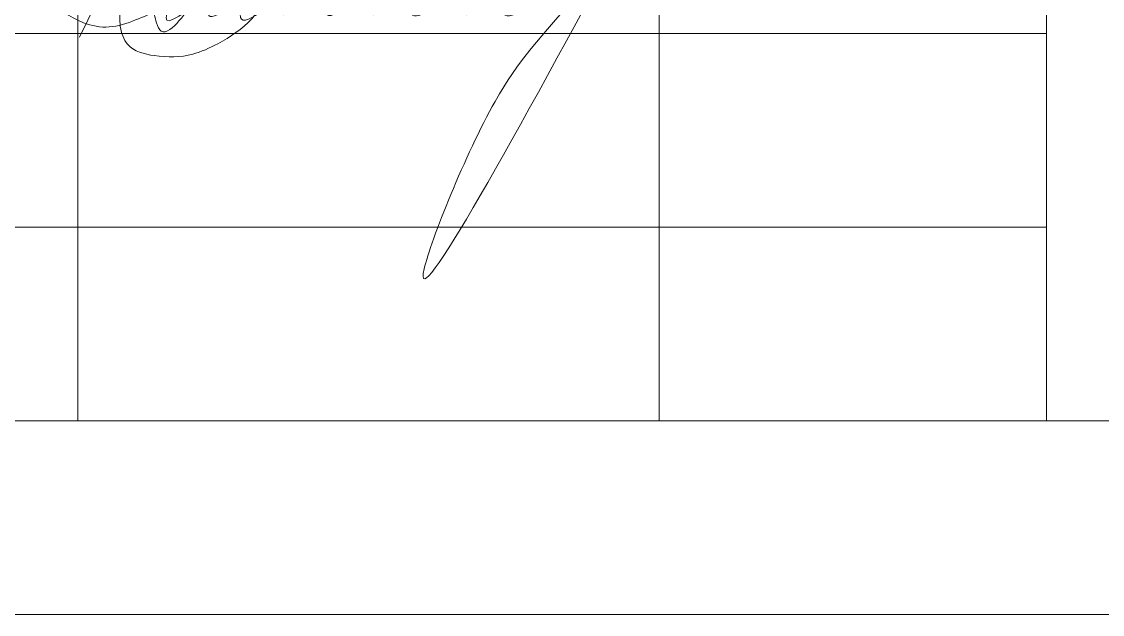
# Model space of a CAD drawing. Header units: millimetres. Extents: x 1982 to 10001982, y -1005230 to 4320529.
# Drawn here: x 2637627 to 2640416, y 1190781 to 1192312 of the extents above; entities that cross this region are included whole.
import ezdxf

# ---------------------------------------------------------------- set-up
doc = ezdxf.new("R2010")
doc.units = ezdxf.units.MM
doc.layers.add('Level 63', color=7, linetype='Continuous', lineweight=0)

msp = doc.modelspace()

# ---------------------------------------------------------------- linework, layer by layer
at = {"color": 5, "linetype": 'Continuous', "lineweight": 0}
msp.add_spline([(2637776.007, 1192272.063), (2637878.672, 1192506.881), (2637903.855, 1192600.867), (2637903.855, 1192654.071), (2637872.628, 1192685.298), (2637823.348, 1192685.298), (2637746.001, 1192640.642), (2637691.249, 1192570.854), (2637676.797, 1192530.466), (2637676.797, 1192461.849), (2637693.845, 1192398.227), (2637736.682, 1192337.529), (2637785.944, 1192309.088), (2637852.706, 1192297.945), (2637920.758, 1192316.179), (2637979.235, 1192342.775), (2638019.342, 1192373.775), (2638090.705, 1192497.381), (2638156.899, 1192633.444), (2638210.625, 1192743.872), (2638266.854, 1192841.264), (2638304.068, 1192893.425), (2638321.432, 1192898.078), (2638328.125, 1192873.097), (2638317.113, 1192832), (2638284.64, 1192787.16), (2638093.413, 1192418.729), (2638032.645, 1192313.476), (2637987.131, 1192287.198), (2637974.958, 1192308.283), (2637969.304, 1192329.382), (2637961.812, 1192404.852), (2637994.936, 1192528.471), (2638089.778, 1192735.165), (2638188.04, 1192905.36), (2638090.986, 1192708.047), (2638154.129, 1192763.64), (2638025.357, 1192540.6), (2638126.107, 1192671.124), (2638200.278, 1192713.947), (2638256.524, 1192698.876), (2638283.322, 1192638.747), (2638291.233, 1192541.827), (2638220.454, 1192319.007), (2638132.686, 1192254.718), (2638068.127, 1192227.785), (2637968.922, 1192224.032), (2637900.144, 1192253.194), (2637887.629, 1192274.87), (2637880.073, 1192325.485), (2637893.841, 1192376.867), (2637969.556, 1192404.451), (2638122.459, 1192541.425), (2638006.965, 1192314.196), (2638066.423, 1192348.524), (2638220.66, 1192502.762), (2638232.779, 1192547.991), (2638107.612, 1192331.195), (2638240.577, 1192432.18), (2638308.935, 1192555.09), (2638191.58, 1192322.062), (2638353.447, 1192449.659), (2638411.905, 1192555.09), (2638288.699, 1192337.512), (2638454.809, 1192443.519), (2638521.288, 1192555.09), (2638411.494, 1192335.239), (2638581.367, 1192471.734), (2638628.878, 1192555.09), (2638527.261, 1192338.439), (2638724.853, 1192530.481), (2638729.723, 1192542.696), (2638631.255, 1192350.388), (2638875.413, 1192577.349), (2638878.078, 1192587.295), (2638753.995, 1192346.834), (2638973.065, 1192577.441), (2638973.065, 1192606.386), (2638863.856, 1192358.549), (2639164.111, 1192583.405), (2639508.17, 1193076.483), (2639643.125, 1193367.003), (2638665.625, 1191673.923), (2638848.737, 1192105.904), (2639073.472, 1192396.496), (2639226.614, 1192549.638), (2639170.997, 1192453.306), (2638900.932, 1192420.936), (2639343.631, 1192463.5)], degree=3, dxfattribs=at)
at = {"layer": 'Level 63', "color": 7, "linetype": 'Continuous', "lineweight": 13}
for p, q in [((2637771.797, 1196781.247), (2637771.797, 1191281.247)), ((2639271.797, 1196781.247), (2639271.797, 1191281.247)), ((2640271.797, 1196781.247), (2640271.797, 1191281.247))]:
    msp.add_line(p, q, dxfattribs=at)
at = {"layer": 'Level 63', "color": 7, "linetype": 'Continuous', "lineweight": 0}
for p, q in [((2633771.797, 1192281.247), (2640271.797, 1192281.247)), ((2633771.797, 1191781.247), (2640271.797, 1191781.247))]:
    msp.add_line(p, q, dxfattribs=at)
at = {"layer": 'Level 63', "color": 7, "linetype": 'Continuous', "lineweight": 13}
for points in [[(2610721.797, 1190781.247), (2652771.797, 1190781.247), (2652771.797, 1250181.247), (2610721.797, 1250181.247)], [(2612721.797, 1191281.247), (2652271.797, 1191281.247), (2652271.797, 1249681.247), (2612721.797, 1249681.247)]]:
    msp.add_3dface(points, dxfattribs=at)

doc.saveas('drawing.dxf')
